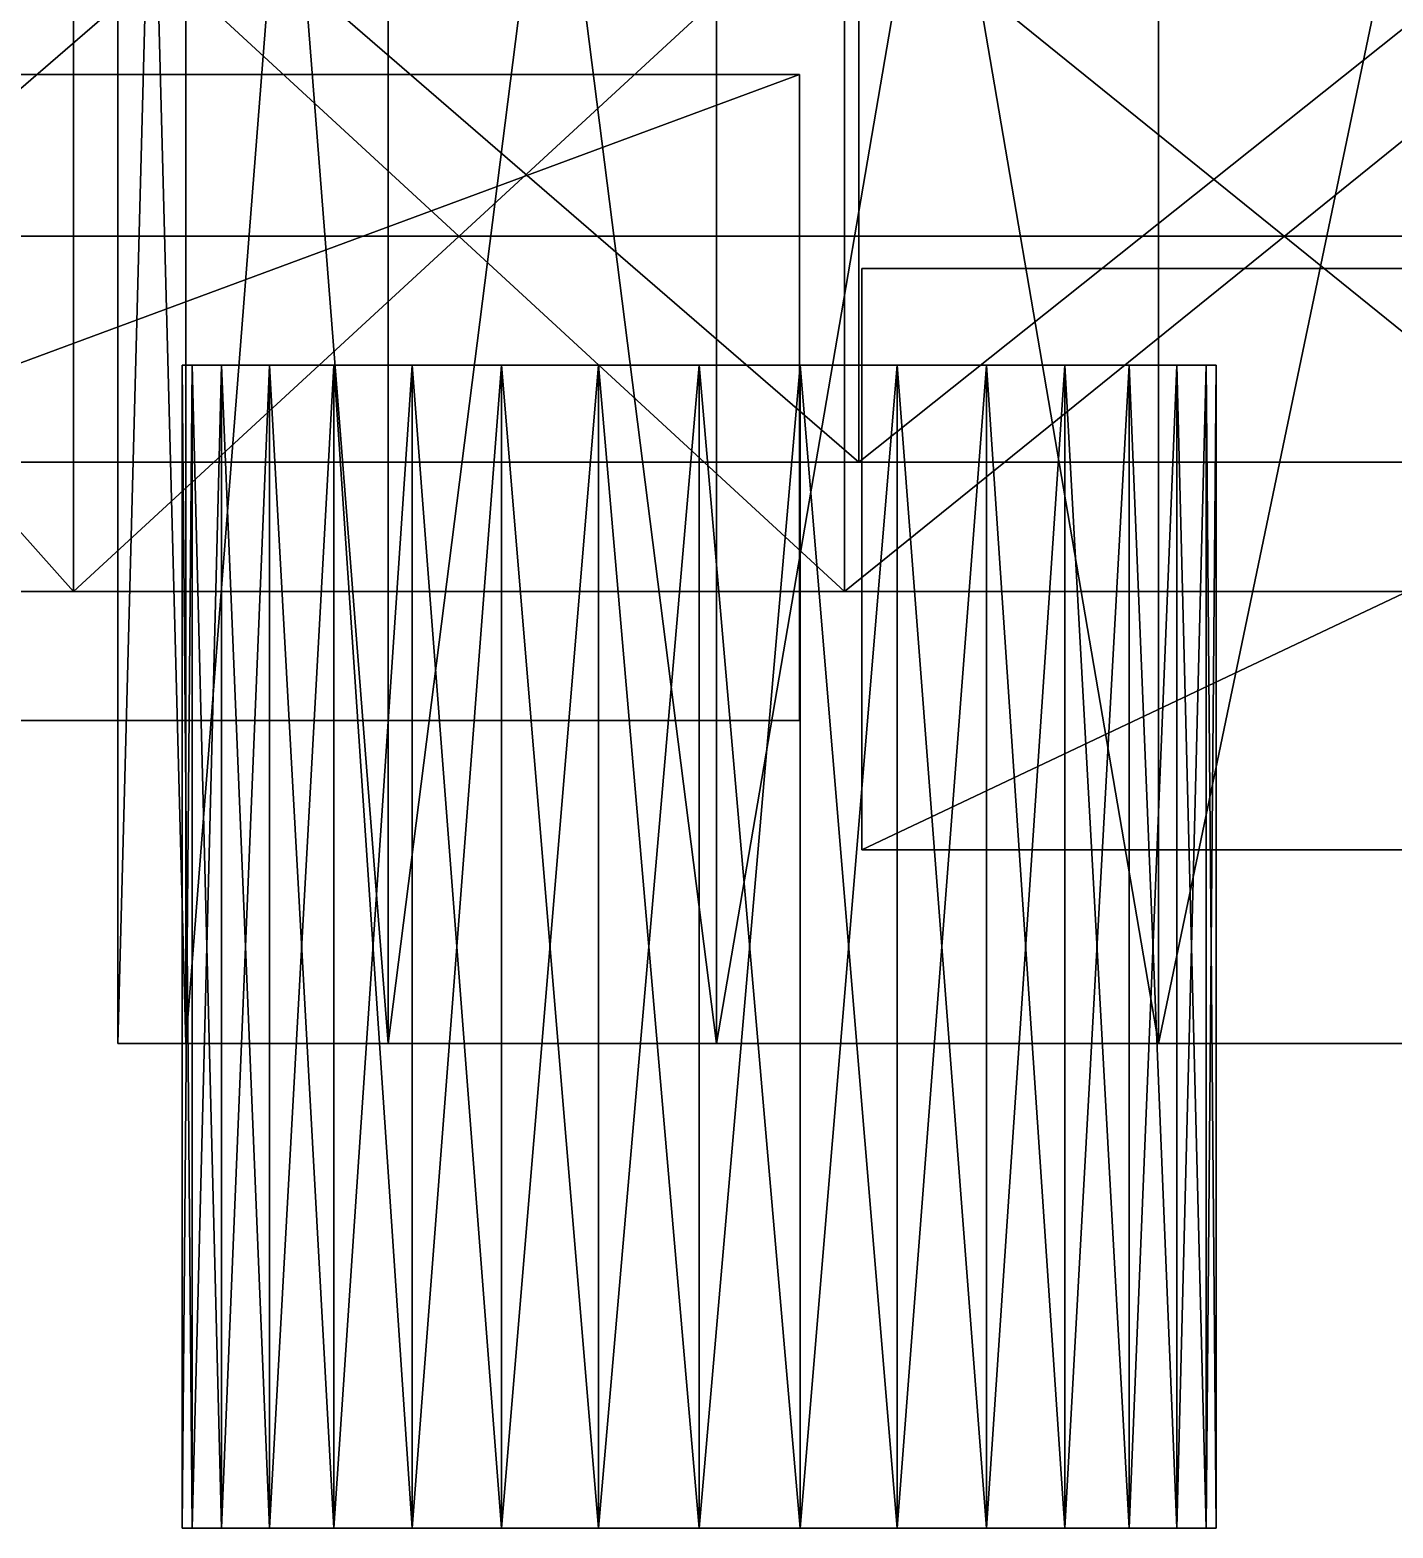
# Model space of a CAD drawing. Header units: millimetres. Extents: x -18 to 4450, y -985 to 970.
# Drawn here: x 622.28 to 664.48, y -895 to -848.62 of the extents above; entities that cross this region are included whole.
import ezdxf

# ---------------------------------------------------------------- set-up
doc = ezdxf.new("R2010")
doc.units = ezdxf.units.MM
for name, color, linetype in [('body__left_front_fender', 40, 'CONTINUOUS'), ('running_gear__front_left_hub_cap', 9, 'CONTINUOUS'), ('running_gear__front_left_inner_rim_shadow', 250, 'CONTINUOUS'), ('running_gear__front_left_lug_nut_4', 9, 'CONTINUOUS'), ('running_gear__front_left_outer_rim_ring', 9, 'CONTINUOUS'), ('running_gear__front_left_rim_vent_slot_3', 151, 'CONTINUOUS'), ('running_gear__front_left_rim_vent_slot_4', 151, 'CONTINUOUS'), ('running_gear__front_left_tire_sidewall_tick_4', 8, 'CONTINUOUS'), ('running_gear__front_left_tire_sidewall_tick_9', 8, 'CONTINUOUS')]:
    doc.layers.add(name, color=color, linetype=linetype)

msp = doc.modelspace()

# ---------------------------------------------------------------- linework, layer by layer
at = {"layer": 'body__left_front_fender'}
for points in [[(305.999994, -855.000019, 796.000004), (305.999994, -819.000006, 759.99999), (1093.999982, -819.000006, 759.99999)], [(305.999994, -855.000019, 796.000004), (1093.999982, -819.000006, 759.99999), (1093.999982, -855.000019, 796.000004)], [(305.999994, -855.000019, 984.000027), (305.999994, -819.000006, 1019.999981), (1093.999982, -819.000006, 1019.999981)], [(305.999994, -855.000019, 984.000027), (1093.999982, -819.000006, 1019.999981), (1093.999982, -855.000019, 984.000027)], [(305.999994, -855.000019, 796.000004), (1093.999982, -855.000019, 796.000004), (1093.999982, -855.000019, 984.000027)], [(305.999994, -855.000019, 796.000004), (1093.999982, -855.000019, 984.000027), (305.999994, -855.000019, 984.000027)]]:
    msp.add_3dface(points, dxfattribs=at)
at = {"layer": 'running_gear__front_left_hub_cap'}
for points in [[(627.11364, -879.999995, 416.459948), (627.11364, -800.000012, 416.459948), (625, -800.000012, 395.000011)], [(627.11364, -879.999995, 416.459948), (625, -800.000012, 395.000011), (625, -879.999995, 395.000011)], [(625, -879.999995, 395.000011), (625, -800.000012, 395.000011), (627.11364, -800.000012, 373.540074)], [(625, -879.999995, 395.000011), (627.11364, -800.000012, 373.540074), (627.11364, -879.999995, 373.540074)], [(633.37326, -879.999995, 437.095165), (633.37326, -800.000012, 437.095165), (627.11364, -800.000012, 416.459948)], [(633.37326, -879.999995, 437.095165), (627.11364, -800.000012, 416.459948), (627.11364, -879.999995, 416.459948)], [(627.11364, -879.999995, 373.540074), (627.11364, -800.000012, 373.540074), (633.37326, -800.000012, 352.904826)], [(627.11364, -879.999995, 373.540074), (633.37326, -800.000012, 352.904826), (633.37326, -879.999995, 352.904826)], [(643.538356, -879.999995, 456.112713), (643.538356, -800.000012, 456.112713), (633.37326, -800.000012, 437.095165)], [(643.538356, -879.999995, 456.112713), (633.37326, -800.000012, 437.095165), (633.37326, -879.999995, 437.095165)], [(633.37326, -879.999995, 352.904826), (633.37326, -800.000012, 352.904826), (643.538356, -800.000012, 333.887279)], [(633.37326, -879.999995, 352.904826), (643.538356, -800.000012, 333.887279), (643.538356, -879.999995, 333.887279)], [(657.218277, -879.999995, 472.781748), (657.218277, -800.000012, 472.781748), (643.538356, -800.000012, 456.112713)], [(657.218277, -879.999995, 472.781748), (643.538356, -800.000012, 456.112713), (643.538356, -879.999995, 456.112713)], [(643.538356, -879.999995, 333.887279), (643.538356, -800.000012, 333.887279), (657.218277, -800.000012, 317.218244)], [(643.538356, -879.999995, 333.887279), (657.218277, -800.000012, 317.218244), (657.218277, -879.999995, 317.218244)], [(673.887253, -879.999995, 486.461669), (673.887253, -800.000012, 486.461669), (657.218277, -800.000012, 472.781748)], [(673.887253, -879.999995, 486.461669), (657.218277, -800.000012, 472.781748), (657.218277, -879.999995, 472.781748)], [(657.218277, -879.999995, 317.218244), (657.218277, -800.000012, 317.218244), (673.887253, -800.000012, 303.538352)], [(657.218277, -879.999995, 317.218244), (673.887253, -800.000012, 303.538352), (673.887253, -879.999995, 303.538352)], [(735.000014, -879.999995, 395.000011), (625, -879.999995, 395.000011), (627.11364, -879.999995, 416.459948)], [(735.000014, -879.999995, 395.000011), (627.11364, -879.999995, 373.540074), (625, -879.999995, 395.000011)], [(735.000014, -879.999995, 395.000011), (627.11364, -879.999995, 416.459948), (633.37326, -879.999995, 437.095165)], [(735.000014, -879.999995, 395.000011), (633.37326, -879.999995, 352.904826), (627.11364, -879.999995, 373.540074)], [(735.000014, -879.999995, 395.000011), (633.37326, -879.999995, 437.095165), (643.538356, -879.999995, 456.112713)], [(735.000014, -879.999995, 395.000011), (643.538356, -879.999995, 333.887279), (633.37326, -879.999995, 352.904826)], [(735.000014, -879.999995, 395.000011), (643.538356, -879.999995, 456.112713), (657.218277, -879.999995, 472.781748)], [(735.000014, -879.999995, 395.000011), (657.218277, -879.999995, 317.218244), (643.538356, -879.999995, 333.887279)], [(735.000014, -879.999995, 395.000011), (657.218277, -879.999995, 472.781748), (673.887253, -879.999995, 486.461669)], [(735.000014, -879.999995, 395.000011), (673.887253, -879.999995, 303.538352), (657.218277, -879.999995, 317.218244)]]:
    msp.add_3dface(points, dxfattribs=at)
at = {"layer": 'running_gear__front_left_inner_rim_shadow'}
for points in [[(623.630702, -865.999997, 506.369293), (623.630702, -843.999982, 506.369293), (604.043543, -843.999982, 482.502311)], [(623.630702, -865.999997, 506.369293), (604.043543, -843.999982, 482.502311), (604.043543, -865.999997, 482.502311)], [(604.043543, -865.999997, 307.49768), (604.043543, -843.999982, 307.49768), (623.630702, -843.999982, 283.630669)], [(604.043543, -865.999997, 307.49768), (623.630702, -843.999982, 283.630669), (623.630702, -865.999997, 283.630669)], [(647.497714, -865.999997, 525.956452), (647.497714, -843.999982, 525.956452), (623.630702, -843.999982, 506.369293)], [(647.497714, -865.999997, 525.956452), (623.630702, -843.999982, 506.369293), (623.630702, -865.999997, 506.369293)], [(623.630702, -865.999997, 283.630669), (623.630702, -843.999982, 283.630669), (647.497714, -843.999982, 264.04354)], [(623.630702, -865.999997, 283.630669), (647.497714, -843.999982, 264.04354), (647.497714, -865.999997, 264.04354)], [(674.72738, -865.999997, 540.511012), (674.72738, -843.999982, 540.511012), (647.497714, -843.999982, 525.956452)], [(674.72738, -865.999997, 540.511012), (647.497714, -843.999982, 525.956452), (647.497714, -865.999997, 525.956452)], [(647.497714, -865.999997, 264.04354), (647.497714, -843.999982, 264.04354), (674.72738, -843.999982, 249.48898)], [(647.497714, -865.999997, 264.04354), (674.72738, -843.999982, 249.48898), (674.72738, -865.999997, 249.48898)], [(735.000014, -865.999997, 395.000011), (577.499986, -865.999997, 395.000011), (580.526292, -865.999997, 425.726712)], [(735.000014, -865.999997, 395.000011), (580.526292, -865.999997, 364.27328), (577.499986, -865.999997, 395.000011)], [(735.000014, -865.999997, 395.000011), (580.526292, -865.999997, 425.726712), (589.488983, -865.999997, 455.272645)], [(735.000014, -865.999997, 395.000011), (589.488983, -865.999997, 334.727347), (580.526292, -865.999997, 364.27328)], [(735.000014, -865.999997, 395.000011), (589.488983, -865.999997, 455.272645), (604.043543, -865.999997, 482.502311)], [(735.000014, -865.999997, 395.000011), (604.043543, -865.999997, 307.49768), (589.488983, -865.999997, 334.727347)], [(735.000014, -865.999997, 395.000011), (604.043543, -865.999997, 482.502311), (623.630702, -865.999997, 506.369293)], [(735.000014, -865.999997, 395.000011), (623.630702, -865.999997, 283.630669), (604.043543, -865.999997, 307.49768)], [(735.000014, -865.999997, 395.000011), (623.630702, -865.999997, 506.369293), (647.497714, -865.999997, 525.956452)], [(735.000014, -865.999997, 395.000011), (647.497714, -865.999997, 264.04354), (623.630702, -865.999997, 283.630669)], [(735.000014, -865.999997, 395.000011), (647.497714, -865.999997, 525.956452), (674.72738, -865.999997, 540.511012)], [(735.000014, -865.999997, 395.000011), (674.72738, -865.999997, 249.48898), (647.497714, -865.999997, 264.04354)]]:
    msp.add_3dface(points, dxfattribs=at)
at = {"layer": 'running_gear__front_left_lug_nut_4'}
for points in [[(627.307415, -894.999981, 398.121446), (627.307415, -859.000027, 398.121446), (626.999974, -859.000027, 395.000011)], [(627.307415, -894.999981, 398.121446), (626.999974, -859.000027, 395.000011), (626.999974, -894.999981, 395.000011)], [(643.000007, -859.000027, 395.000011), (627.307415, -859.000027, 398.121446), (626.999974, -859.000027, 395.000011)], [(626.999974, -894.999981, 395.000011), (626.999974, -859.000027, 395.000011), (627.307415, -859.000027, 391.878545)], [(626.999974, -894.999981, 395.000011), (627.307415, -859.000027, 391.878545), (627.307415, -894.999981, 391.878545)], [(643.000007, -859.000027, 395.000011), (626.999974, -859.000027, 395.000011), (627.307415, -859.000027, 391.878545)], [(628.217936, -894.999981, 401.122928), (628.217936, -859.000027, 401.122928), (627.307415, -859.000027, 398.121446)], [(628.217936, -894.999981, 401.122928), (627.307415, -859.000027, 398.121446), (627.307415, -894.999981, 398.121446)], [(643.000007, -859.000027, 395.000011), (628.217936, -859.000027, 401.122928), (627.307415, -859.000027, 398.121446)], [(627.307415, -894.999981, 391.878545), (627.307415, -859.000027, 391.878545), (628.217936, -859.000027, 388.877064)], [(627.307415, -894.999981, 391.878545), (628.217936, -859.000027, 388.877064), (628.217936, -894.999981, 388.877064)], [(643.000007, -859.000027, 395.000011), (627.307415, -859.000027, 391.878545), (628.217936, -859.000027, 388.877064)], [(629.696488, -894.999981, 403.88912), (629.696488, -859.000027, 403.88912), (628.217936, -859.000027, 401.122928)], [(629.696488, -894.999981, 403.88912), (628.217936, -859.000027, 401.122928), (628.217936, -894.999981, 401.122928)], [(643.000007, -859.000027, 395.000011), (629.696488, -859.000027, 403.88912), (628.217936, -859.000027, 401.122928)], [(628.217936, -894.999981, 388.877064), (628.217936, -859.000027, 388.877064), (629.696488, -859.000027, 386.110872)], [(628.217936, -894.999981, 388.877064), (629.696488, -859.000027, 386.110872), (629.696488, -894.999981, 386.110872)], [(643.000007, -859.000027, 395.000011), (628.217936, -859.000027, 388.877064), (629.696488, -859.000027, 386.110872)], [(631.68627, -894.999981, 406.313717), (631.68627, -859.000027, 406.313717), (629.696488, -859.000027, 403.88912)], [(631.68627, -894.999981, 406.313717), (629.696488, -859.000027, 403.88912), (629.696488, -894.999981, 403.88912)], [(643.000007, -859.000027, 395.000011), (631.68627, -859.000027, 406.313717), (629.696488, -859.000027, 403.88912)], [(629.696488, -894.999981, 386.110872), (629.696488, -859.000027, 386.110872), (631.68627, -859.000027, 383.686304)], [(629.696488, -894.999981, 386.110872), (631.68627, -859.000027, 383.686304), (631.68627, -894.999981, 383.686304)], [(643.000007, -859.000027, 395.000011), (629.696488, -859.000027, 386.110872), (631.68627, -859.000027, 383.686304)], [(634.110868, -894.999981, 408.303499), (634.110868, -859.000027, 408.303499), (631.68627, -859.000027, 406.313717)], [(634.110868, -894.999981, 408.303499), (631.68627, -859.000027, 406.313717), (631.68627, -894.999981, 406.313717)], [(643.000007, -859.000027, 395.000011), (634.110868, -859.000027, 408.303499), (631.68627, -859.000027, 406.313717)], [(631.68627, -894.999981, 383.686304), (631.68627, -859.000027, 383.686304), (634.110868, -859.000027, 381.696492)], [(631.68627, -894.999981, 383.686304), (634.110868, -859.000027, 381.696492), (634.110868, -894.999981, 381.696492)], [(643.000007, -859.000027, 395.000011), (631.68627, -859.000027, 383.686304), (634.110868, -859.000027, 381.696492)], [(636.87706, -894.999981, 409.782082), (636.87706, -859.000027, 409.782082), (634.110868, -859.000027, 408.303499)], [(636.87706, -894.999981, 409.782082), (634.110868, -859.000027, 408.303499), (634.110868, -894.999981, 408.303499)], [(643.000007, -859.000027, 395.000011), (636.87706, -859.000027, 409.782082), (634.110868, -859.000027, 408.303499)], [(634.110868, -894.999981, 381.696492), (634.110868, -859.000027, 381.696492), (636.87706, -859.000027, 380.21794)], [(634.110868, -894.999981, 381.696492), (636.87706, -859.000027, 380.21794), (636.87706, -894.999981, 380.21794)], [(643.000007, -859.000027, 395.000011), (634.110868, -859.000027, 381.696492), (636.87706, -859.000027, 380.21794)], [(639.878571, -894.999981, 410.692573), (639.878571, -859.000027, 410.692573), (636.87706, -859.000027, 409.782082)], [(639.878571, -894.999981, 410.692573), (636.87706, -859.000027, 409.782082), (636.87706, -894.999981, 409.782082)], [(643.000007, -859.000027, 395.000011), (639.878571, -859.000027, 410.692573), (636.87706, -859.000027, 409.782082)], [(636.87706, -894.999981, 380.21794), (636.87706, -859.000027, 380.21794), (639.878571, -859.000027, 379.307449)], [(636.87706, -894.999981, 380.21794), (639.878571, -859.000027, 379.307449), (639.878571, -894.999981, 379.307449)], [(643.000007, -859.000027, 395.000011), (636.87706, -859.000027, 380.21794), (639.878571, -859.000027, 379.307449)], [(643.000007, -894.999981, 411.000013), (643.000007, -859.000027, 411.000013), (639.878571, -859.000027, 410.692573)], [(643.000007, -894.999981, 411.000013), (639.878571, -859.000027, 410.692573), (639.878571, -894.999981, 410.692573)], [(643.000007, -859.000027, 395.000011), (643.000007, -859.000027, 411.000013), (639.878571, -859.000027, 410.692573)], [(639.878571, -894.999981, 379.307449), (639.878571, -859.000027, 379.307449), (643.000007, -859.000027, 379.000008)], [(639.878571, -894.999981, 379.307449), (643.000007, -859.000027, 379.000008), (643.000007, -894.999981, 379.000008)], [(643.000007, -859.000027, 395.000011), (639.878571, -859.000027, 379.307449), (643.000007, -859.000027, 379.000008)], [(643.000007, -859.000027, 395.000011), (658.999979, -859.000027, 395.000011), (658.692539, -859.000027, 398.121446)], [(643.000007, -859.000027, 395.000011), (658.692539, -859.000027, 398.121446), (657.782078, -859.000027, 401.122928)], [(643.000007, -859.000027, 395.000011), (657.782078, -859.000027, 401.122928), (656.303525, -859.000027, 403.88912)], [(643.000007, -859.000027, 395.000011), (656.303525, -859.000027, 403.88912), (654.313684, -859.000027, 406.313717)], [(643.000007, -859.000027, 395.000011), (654.313684, -859.000027, 406.313717), (651.889145, -859.000027, 408.303499)], [(643.000007, -859.000027, 395.000011), (651.889145, -859.000027, 408.303499), (649.122953, -859.000027, 409.782082)], [(643.000007, -859.000027, 395.000011), (649.122953, -859.000027, 409.782082), (646.121442, -859.000027, 410.692573)], [(646.121442, -894.999981, 410.692573), (646.121442, -859.000027, 410.692573), (643.000007, -859.000027, 411.000013)], [(646.121442, -894.999981, 410.692573), (643.000007, -859.000027, 411.000013), (643.000007, -894.999981, 411.000013)], [(643.000007, -859.000027, 395.000011), (646.121442, -859.000027, 410.692573), (643.000007, -859.000027, 411.000013)], [(643.000007, -894.999981, 379.000008), (643.000007, -859.000027, 379.000008), (646.121442, -859.000027, 379.307449)], [(643.000007, -894.999981, 379.000008), (646.121442, -859.000027, 379.307449), (646.121442, -894.999981, 379.307449)], [(643.000007, -859.000027, 395.000011), (643.000007, -859.000027, 379.000008), (646.121442, -859.000027, 379.307449)], [(643.000007, -859.000027, 395.000011), (646.121442, -859.000027, 379.307449), (649.122953, -859.000027, 380.21794)], [(643.000007, -859.000027, 395.000011), (649.122953, -859.000027, 380.21794), (651.889145, -859.000027, 381.696492)], [(643.000007, -859.000027, 395.000011), (651.889145, -859.000027, 381.696492), (654.313684, -859.000027, 383.686304)], [(643.000007, -859.000027, 395.000011), (654.313684, -859.000027, 383.686304), (656.303525, -859.000027, 386.110872)], [(643.000007, -859.000027, 395.000011), (656.303525, -859.000027, 386.110872), (657.782078, -859.000027, 388.877064)], [(643.000007, -859.000027, 395.000011), (657.782078, -859.000027, 388.877064), (658.692539, -859.000027, 391.878545)], [(643.000007, -859.000027, 395.000011), (658.692539, -859.000027, 391.878545), (658.999979, -859.000027, 395.000011)], [(649.122953, -894.999981, 409.782082), (649.122953, -859.000027, 409.782082), (646.121442, -859.000027, 410.692573)], [(649.122953, -894.999981, 409.782082), (646.121442, -859.000027, 410.692573), (646.121442, -894.999981, 410.692573)], [(646.121442, -894.999981, 379.307449), (646.121442, -859.000027, 379.307449), (649.122953, -859.000027, 380.21794)], [(646.121442, -894.999981, 379.307449), (649.122953, -859.000027, 380.21794), (649.122953, -894.999981, 380.21794)], [(651.889145, -894.999981, 408.303499), (651.889145, -859.000027, 408.303499), (649.122953, -859.000027, 409.782082)], [(651.889145, -894.999981, 408.303499), (649.122953, -859.000027, 409.782082), (649.122953, -894.999981, 409.782082)], [(649.122953, -894.999981, 380.21794), (649.122953, -859.000027, 380.21794), (651.889145, -859.000027, 381.696492)], [(649.122953, -894.999981, 380.21794), (651.889145, -859.000027, 381.696492), (651.889145, -894.999981, 381.696492)], [(654.313684, -894.999981, 406.313717), (654.313684, -859.000027, 406.313717), (651.889145, -859.000027, 408.303499)], [(654.313684, -894.999981, 406.313717), (651.889145, -859.000027, 408.303499), (651.889145, -894.999981, 408.303499)], [(651.889145, -894.999981, 381.696492), (651.889145, -859.000027, 381.696492), (654.313684, -859.000027, 383.686304)], [(651.889145, -894.999981, 381.696492), (654.313684, -859.000027, 383.686304), (654.313684, -894.999981, 383.686304)], [(656.303525, -894.999981, 403.88912), (656.303525, -859.000027, 403.88912), (654.313684, -859.000027, 406.313717)], [(656.303525, -894.999981, 403.88912), (654.313684, -859.000027, 406.313717), (654.313684, -894.999981, 406.313717)], [(654.313684, -894.999981, 383.686304), (654.313684, -859.000027, 383.686304), (656.303525, -859.000027, 386.110872)], [(654.313684, -894.999981, 383.686304), (656.303525, -859.000027, 386.110872), (656.303525, -894.999981, 386.110872)], [(657.782078, -894.999981, 401.122928), (657.782078, -859.000027, 401.122928), (656.303525, -859.000027, 403.88912)], [(657.782078, -894.999981, 401.122928), (656.303525, -859.000027, 403.88912), (656.303525, -894.999981, 403.88912)], [(656.303525, -894.999981, 386.110872), (656.303525, -859.000027, 386.110872), (657.782078, -859.000027, 388.877064)], [(656.303525, -894.999981, 386.110872), (657.782078, -859.000027, 388.877064), (657.782078, -894.999981, 388.877064)], [(658.692539, -894.999981, 398.121446), (658.692539, -859.000027, 398.121446), (657.782078, -859.000027, 401.122928)], [(658.692539, -894.999981, 398.121446), (657.782078, -859.000027, 401.122928), (657.782078, -894.999981, 401.122928)], [(657.782078, -894.999981, 388.877064), (657.782078, -859.000027, 388.877064), (658.692539, -859.000027, 391.878545)], [(657.782078, -894.999981, 388.877064), (658.692539, -859.000027, 391.878545), (658.692539, -894.999981, 391.878545)], [(658.999979, -894.999981, 395.000011), (658.999979, -859.000027, 395.000011), (658.692539, -859.000027, 398.121446)], [(658.999979, -894.999981, 395.000011), (658.692539, -859.000027, 398.121446), (658.692539, -894.999981, 398.121446)], [(658.692539, -894.999981, 391.878545), (658.692539, -859.000027, 391.878545), (658.999979, -859.000027, 395.000011)], [(658.692539, -894.999981, 391.878545), (658.999979, -859.000027, 395.000011), (658.999979, -894.999981, 395.000011)], [(643.000007, -894.999981, 395.000011), (626.999974, -894.999981, 395.000011), (627.307415, -894.999981, 398.121446)], [(643.000007, -894.999981, 395.000011), (627.307415, -894.999981, 391.878545), (626.999974, -894.999981, 395.000011)], [(643.000007, -894.999981, 395.000011), (627.307415, -894.999981, 398.121446), (628.217936, -894.999981, 401.122928)], [(643.000007, -894.999981, 395.000011), (628.217936, -894.999981, 388.877064), (627.307415, -894.999981, 391.878545)], [(643.000007, -894.999981, 395.000011), (628.217936, -894.999981, 401.122928), (629.696488, -894.999981, 403.88912)], [(643.000007, -894.999981, 395.000011), (629.696488, -894.999981, 386.110872), (628.217936, -894.999981, 388.877064)], [(643.000007, -894.999981, 395.000011), (629.696488, -894.999981, 403.88912), (631.68627, -894.999981, 406.313717)], [(643.000007, -894.999981, 395.000011), (631.68627, -894.999981, 383.686304), (629.696488, -894.999981, 386.110872)], [(643.000007, -894.999981, 395.000011), (631.68627, -894.999981, 406.313717), (634.110868, -894.999981, 408.303499)], [(643.000007, -894.999981, 395.000011), (634.110868, -894.999981, 381.696492), (631.68627, -894.999981, 383.686304)], [(643.000007, -894.999981, 395.000011), (634.110868, -894.999981, 408.303499), (636.87706, -894.999981, 409.782082)], [(643.000007, -894.999981, 395.000011), (636.87706, -894.999981, 380.21794), (634.110868, -894.999981, 381.696492)], [(643.000007, -894.999981, 395.000011), (636.87706, -894.999981, 409.782082), (639.878571, -894.999981, 410.692573)], [(643.000007, -894.999981, 395.000011), (639.878571, -894.999981, 379.307449), (636.87706, -894.999981, 380.21794)], [(643.000007, -894.999981, 395.000011), (639.878571, -894.999981, 410.692573), (643.000007, -894.999981, 411.000013)], [(643.000007, -894.999981, 395.000011), (643.000007, -894.999981, 379.000008), (639.878571, -894.999981, 379.307449)], [(643.000007, -894.999981, 395.000011), (658.692539, -894.999981, 398.121446), (658.999979, -894.999981, 395.000011)], [(643.000007, -894.999981, 395.000011), (657.782078, -894.999981, 401.122928), (658.692539, -894.999981, 398.121446)], [(643.000007, -894.999981, 395.000011), (656.303525, -894.999981, 403.88912), (657.782078, -894.999981, 401.122928)], [(643.000007, -894.999981, 395.000011), (654.313684, -894.999981, 406.313717), (656.303525, -894.999981, 403.88912)], [(643.000007, -894.999981, 395.000011), (651.889145, -894.999981, 408.303499), (654.313684, -894.999981, 406.313717)], [(643.000007, -894.999981, 395.000011), (649.122953, -894.999981, 409.782082), (651.889145, -894.999981, 408.303499)], [(643.000007, -894.999981, 395.000011), (646.121442, -894.999981, 410.692573), (649.122953, -894.999981, 409.782082)], [(643.000007, -894.999981, 395.000011), (643.000007, -894.999981, 411.000013), (646.121442, -894.999981, 410.692573)], [(643.000007, -894.999981, 395.000011), (646.121442, -894.999981, 379.307449), (643.000007, -894.999981, 379.000008)], [(643.000007, -894.999981, 395.000011), (649.122953, -894.999981, 380.21794), (646.121442, -894.999981, 379.307449)], [(643.000007, -894.999981, 395.000011), (651.889145, -894.999981, 381.696492), (649.122953, -894.999981, 380.21794)], [(643.000007, -894.999981, 395.000011), (654.313684, -894.999981, 383.686304), (651.889145, -894.999981, 381.696492)], [(643.000007, -894.999981, 395.000011), (656.303525, -894.999981, 386.110872), (654.313684, -894.999981, 383.686304)], [(643.000007, -894.999981, 395.000011), (657.782078, -894.999981, 388.877064), (656.303525, -894.999981, 386.110872)], [(643.000007, -894.999981, 395.000011), (658.692539, -894.999981, 391.878545), (657.782078, -894.999981, 388.877064)], [(643.000007, -894.999981, 395.000011), (658.999979, -894.999981, 395.000011), (658.692539, -894.999981, 391.878545)]]:
    msp.add_3dface(points, dxfattribs=at)
at = {"layer": 'running_gear__front_left_outer_rim_ring'}
for points in [[(647.939503, -861.999989, 605.182588), (647.939503, -828.000009, 605.182588), (608.607769, -828.000009, 584.159315)], [(647.939503, -861.999989, 605.182588), (608.607769, -828.000009, 584.159315), (608.607769, -861.999989, 584.159315)], [(608.607769, -861.999989, 205.840662), (608.607769, -828.000009, 205.840662), (647.939503, -828.000009, 184.817404)], [(608.607769, -861.999989, 205.840662), (647.939503, -828.000009, 184.817404), (647.939503, -861.999989, 184.817404)], [(690.616965, -861.999989, 618.128657), (690.616965, -828.000009, 618.128657), (647.939503, -828.000009, 605.182588)], [(690.616965, -861.999989, 618.128657), (647.939503, -828.000009, 605.182588), (647.939503, -861.999989, 605.182588)], [(647.939503, -861.999989, 184.817404), (647.939503, -828.000009, 184.817404), (690.616965, -828.000009, 171.871349)], [(647.939503, -861.999989, 184.817404), (690.616965, -828.000009, 171.871349), (690.616965, -861.999989, 171.871349)], [(735.000014, -861.999989, 395.000011), (507.499993, -861.999989, 395.000011), (511.871338, -861.999989, 439.38306)], [(735.000014, -861.999989, 395.000011), (511.871338, -861.999989, 350.616962), (507.499993, -861.999989, 395.000011)], [(735.000014, -861.999989, 395.000011), (511.871338, -861.999989, 439.38306), (524.817407, -861.999989, 482.060492)], [(735.000014, -861.999989, 395.000011), (524.817407, -861.999989, 307.939529), (511.871338, -861.999989, 350.616962)], [(735.000014, -861.999989, 395.000011), (524.817407, -861.999989, 482.060492), (545.840681, -861.999989, 521.392226)], [(735.000014, -861.999989, 395.000011), (545.840681, -861.999989, 268.607765), (524.817407, -861.999989, 307.939529)], [(735.000014, -861.999989, 395.000011), (545.840681, -861.999989, 521.392226), (574.133217, -861.999989, 555.866778)], [(735.000014, -861.999989, 395.000011), (574.133217, -861.999989, 234.133214), (545.840681, -861.999989, 268.607765)], [(735.000014, -861.999989, 395.000011), (574.133217, -861.999989, 555.866778), (608.607769, -861.999989, 584.159315)], [(735.000014, -861.999989, 395.000011), (608.607769, -861.999989, 205.840662), (574.133217, -861.999989, 234.133214)], [(735.000014, -861.999989, 395.000011), (608.607769, -861.999989, 584.159315), (647.939503, -861.999989, 605.182588)], [(735.000014, -861.999989, 395.000011), (647.939503, -861.999989, 184.817404), (608.607769, -861.999989, 205.840662)], [(735.000014, -861.999989, 395.000011), (647.939503, -861.999989, 605.182588), (690.616965, -861.999989, 618.128657)], [(735.000014, -861.999989, 395.000011), (690.616965, -861.999989, 171.871349), (647.939503, -861.999989, 184.817404)]]:
    msp.add_3dface(points, dxfattribs=at)
at = {"layer": 'running_gear__front_left_rim_vent_slot_3'}
for points in [[(592.105806, -850.000024, 477.499992), (592.105806, -850.000024, 511.500001), (646.105826, -850.000024, 511.500001)], [(592.105806, -850.000024, 477.499992), (646.105826, -850.000024, 511.500001), (646.105826, -850.000024, 477.499992)], [(592.105806, -870.000005, 511.500001), (646.105826, -870.000005, 511.500001), (646.105826, -850.000024, 511.500001)], [(592.105806, -870.000005, 511.500001), (646.105826, -850.000024, 511.500001), (592.105806, -850.000024, 511.500001)], [(592.105806, -870.000005, 477.499992), (592.105806, -850.000024, 477.499992), (646.105826, -850.000024, 477.499992)], [(592.105806, -870.000005, 477.499992), (646.105826, -850.000024, 477.499992), (646.105826, -870.000005, 477.499992)], [(646.105826, -870.000005, 477.499992), (646.105826, -850.000024, 477.499992), (646.105826, -850.000024, 511.500001)], [(646.105826, -870.000005, 477.499992), (646.105826, -850.000024, 511.500001), (646.105826, -870.000005, 511.500001)], [(592.105806, -870.000005, 477.499992), (646.105826, -870.000005, 477.499992), (646.105826, -870.000005, 511.500001)], [(592.105806, -870.000005, 477.499992), (646.105826, -870.000005, 511.500001), (592.105806, -870.000005, 511.500001)]]:
    msp.add_3dface(points, dxfattribs=at)
at = {"layer": 'running_gear__front_left_rim_vent_slot_4'}
for points in [[(592.105806, -850.000024, 312.5), (592.105806, -850.000024, 346.500009), (646.105826, -850.000024, 346.500009)], [(592.105806, -850.000024, 312.5), (646.105826, -850.000024, 346.500009), (646.105826, -850.000024, 312.5)], [(592.105806, -870.000005, 346.500009), (646.105826, -870.000005, 346.500009), (646.105826, -850.000024, 346.500009)], [(592.105806, -870.000005, 346.500009), (646.105826, -850.000024, 346.500009), (592.105806, -850.000024, 346.500009)], [(592.105806, -870.000005, 312.5), (592.105806, -850.000024, 312.5), (646.105826, -850.000024, 312.5)], [(592.105806, -870.000005, 312.5), (646.105826, -850.000024, 312.5), (646.105826, -870.000005, 312.5)], [(646.105826, -870.000005, 312.5), (646.105826, -850.000024, 312.5), (646.105826, -850.000024, 346.500009)], [(646.105826, -870.000005, 312.5), (646.105826, -850.000024, 346.500009), (646.105826, -870.000005, 346.500009)], [(592.105806, -870.000005, 312.5), (646.105826, -870.000005, 312.5), (646.105826, -870.000005, 346.500009)], [(592.105806, -870.000005, 312.5), (646.105826, -870.000005, 346.500009), (592.105806, -870.000005, 346.500009)]]:
    msp.add_3dface(points, dxfattribs=at)
at = {"layer": 'running_gear__front_left_tire_sidewall_tick_4'}
for points in [[(648.036778, -874.000013, 719.551086), (648.036778, -874.000013, 737.551093), (648.036778, -856.000006, 737.551093)], [(648.036778, -874.000013, 719.551086), (648.036778, -856.000006, 737.551093), (648.036778, -856.000006, 719.551086)], [(648.036778, -856.000006, 719.551086), (648.036778, -856.000006, 737.551093), (686.036825, -856.000006, 737.551093)], [(648.036778, -856.000006, 719.551086), (686.036825, -856.000006, 737.551093), (686.036825, -856.000006, 719.551086)], [(648.036778, -874.000013, 737.551093), (686.036825, -874.000013, 737.551093), (686.036825, -856.000006, 737.551093)], [(648.036778, -874.000013, 737.551093), (686.036825, -856.000006, 737.551093), (648.036778, -856.000006, 737.551093)], [(648.036778, -874.000013, 719.551086), (648.036778, -856.000006, 719.551086), (686.036825, -856.000006, 719.551086)], [(648.036778, -874.000013, 719.551086), (686.036825, -856.000006, 719.551086), (686.036825, -874.000013, 719.551086)], [(648.036778, -874.000013, 719.551086), (686.036825, -874.000013, 719.551086), (686.036825, -874.000013, 737.551093)], [(648.036778, -874.000013, 719.551086), (686.036825, -874.000013, 737.551093), (648.036778, -874.000013, 737.551093)]]:
    msp.add_3dface(points, dxfattribs=at)
at = {"layer": 'running_gear__front_left_tire_sidewall_tick_9'}
for points in [[(648.036778, -874.000013, 70.44892), (648.036778, -874.000013, 88.448919), (648.036778, -856.000006, 88.448919)], [(648.036778, -874.000013, 70.44892), (648.036778, -856.000006, 88.448919), (648.036778, -856.000006, 70.44892)], [(648.036778, -856.000006, 70.44892), (648.036778, -856.000006, 88.448919), (686.036825, -856.000006, 88.448919)], [(648.036778, -856.000006, 70.44892), (686.036825, -856.000006, 88.448919), (686.036825, -856.000006, 70.44892)], [(648.036778, -874.000013, 88.448919), (686.036825, -874.000013, 88.448919), (686.036825, -856.000006, 88.448919)], [(648.036778, -874.000013, 88.448919), (686.036825, -856.000006, 88.448919), (648.036778, -856.000006, 88.448919)], [(648.036778, -874.000013, 70.44892), (648.036778, -856.000006, 70.44892), (686.036825, -856.000006, 70.44892)], [(648.036778, -874.000013, 70.44892), (686.036825, -856.000006, 70.44892), (686.036825, -874.000013, 70.44892)], [(648.036778, -874.000013, 70.44892), (686.036825, -874.000013, 70.44892), (686.036825, -874.000013, 88.448919)], [(648.036778, -874.000013, 70.44892), (686.036825, -874.000013, 88.448919), (648.036778, -874.000013, 88.448919)]]:
    msp.add_3dface(points, dxfattribs=at)

doc.saveas('drawing.dxf')
